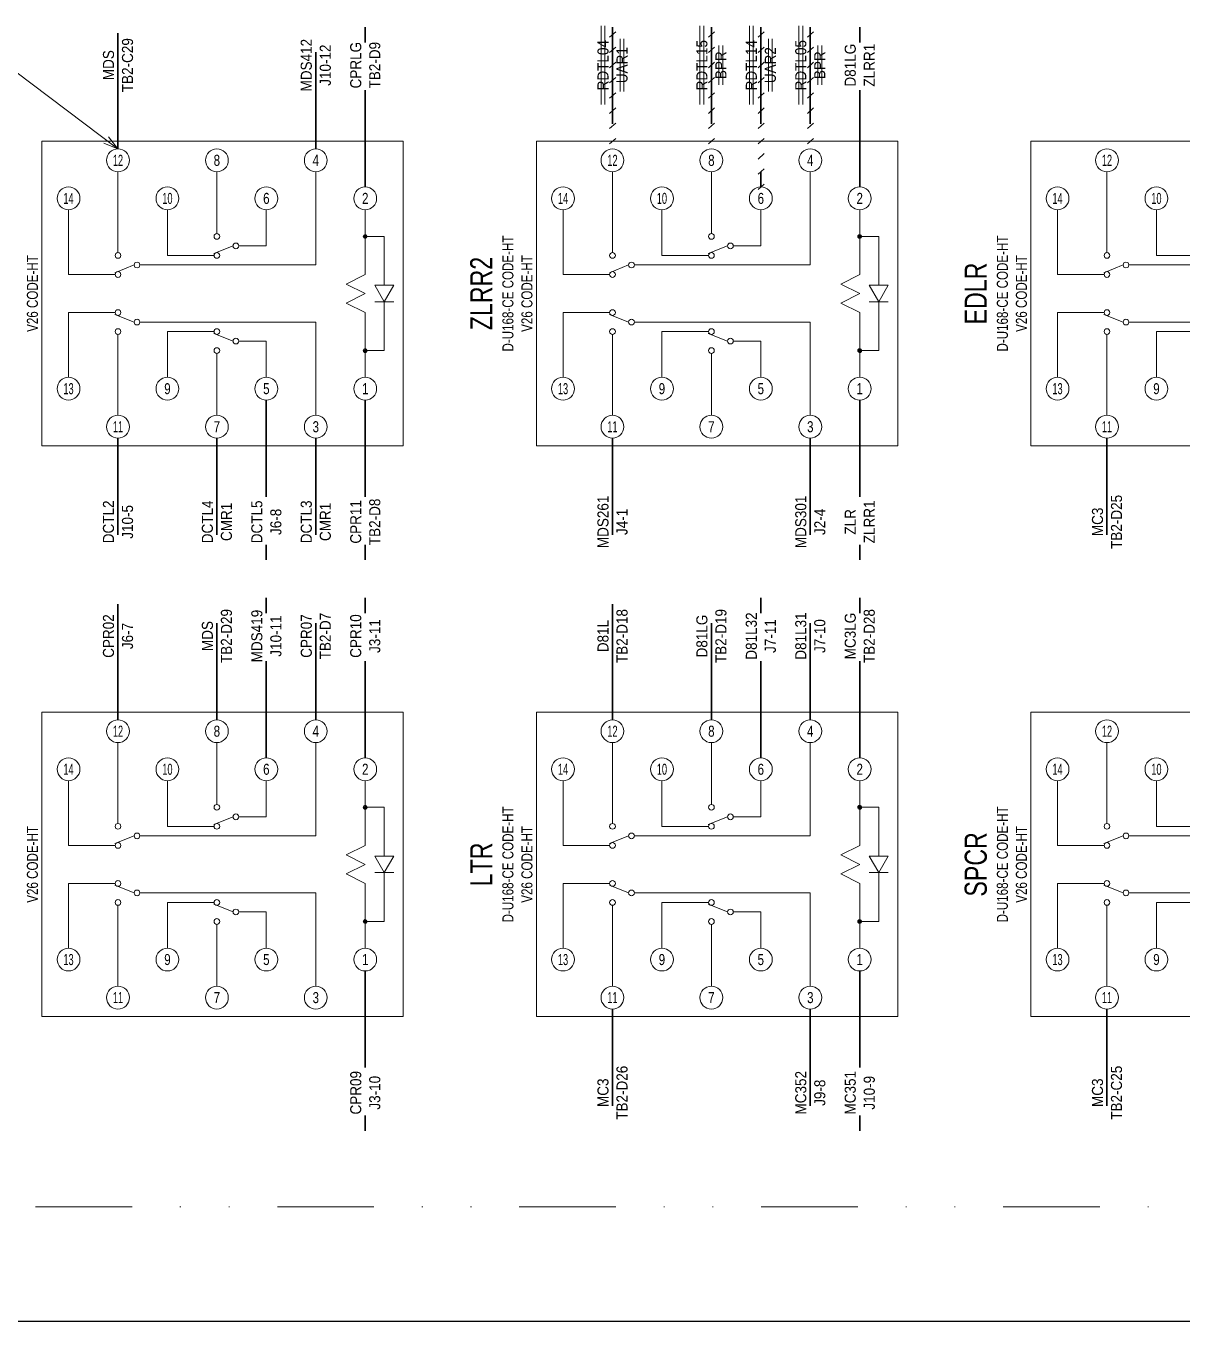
# Model space of a CAD drawing. Header units: millimetres. Extents: x 10 to 821, y 12 to 580.
# Drawn here: x 174.1 to 326.1, y 20 to 190.2 of the extents above; entities that cross this region are included whole.
import ezdxf
from ezdxf.enums import TextEntityAlignment as Align

# ---------------------------------------------------------------- set-up
doc = ezdxf.new("R2010")
doc.units = ezdxf.units.MM
doc.linetypes.add('DASHED', pattern=[19, 12.7, -6.3])
doc.linetypes.add('DIVIDE', pattern=[31.6, 12.7, -6.3, 0, -6.3, 0, -6.3])
for name, color, linetype in [('GR1_02', 7, 'Continuous'), ('GR1_03', 7, 'Continuous'), ('GR1_04', 7, 'Continuous'), ('GR1_05', 7, 'Continuous'), ('GR1_14', 7, 'Continuous'), ('GR1_15', 7, 'Continuous'), ('図面枠B6M', 7, 'Continuous')]:
    doc.layers.add(name, color=color, linetype=linetype)
doc.styles.add('HG丸ｺﾞｼｯｸM-PRO', font='')
doc.styles.get('HG丸ｺﾞｼｯｸM-PRO').set_extended_font_data('HG丸ｺﾞｼｯｸM-PRO')
pattern_1 = [(45, (0, 0), (-0.10606602, 0.10606602), [])]

# ---------------------------------------------------------------- blocks, each defined once
blk = doc.blocks.new('BLKF023')
at = {"layer": '図面枠B6M', "color": 2, "linetype": 'Continuous', "lineweight": 25}
blk.add_line((9.5, 20), (821, 20), dxfattribs=at)
blk = doc.blocks.new('BLKF113')
at = {"layer": 'GR1_02', "linetype": 'Continuous', "lineweight": 13}
h = blk.add_hatch(dxfattribs=at)
h.set_pattern_fill('_USER', color=4, scale=0.15, angle=45, style=0, pattern_type=0)
h.set_pattern_definition(pattern_1)
edge = h.paths.add_edge_path(flags=0)
edge.add_arc((348.75, 162.5), 0.25, 0, 360, ccw=False)
h = blk.add_hatch(dxfattribs=at)
h.set_pattern_fill('_USER', color=4, scale=0.15, angle=45, style=0, pattern_type=0)
h.set_pattern_definition(pattern_1)
edge = h.paths.add_edge_path(flags=0)
edge.add_arc((348.75, 147.5), 0.25, 0, 360, ccw=False)
at = {"layer": 'GR1_02', "color": 4, "linetype": 'Continuous', "lineweight": 13}
for p, q in [((306.25, 175), (353.75, 175)), ((306.25, 135), (306.25, 175)), ((353.75, 175), (353.75, 135)), ((316.25, 171), (316.25, 160.38)), ((329.25, 171), (329.25, 162.88)), ((342.25, 171), (342.25, 158.75)), ((309.75, 166), (309.75, 157.5)), ((322.75, 166), (322.75, 160)), ((335.75, 166), (335.75, 161.25)), ((348.75, 166), (348.75, 157.5)), ((351.25, 162.5), (348.75, 162.5)), ((351.25, 162.5), (351.25, 156.08)), ((328.87, 160), (322.75, 160)), ((331.37, 161.25), (328.84, 160.24)), ((335.75, 161.25), (332.12, 161.25)), ((318.37, 158.75), (315.84, 157.74)), ((342.25, 158.75), (319.12, 158.75)), ((315.87, 157.5), (309.75, 157.5)), ((348.75, 157.5), (346.25, 156.25)), ((346.25, 156.25), (348.75, 155)), ((348.75, 155), (346.25, 153.75)), ((352.5, 156.08), (350, 156.08)), ((351.25, 153.92), (350, 156.08)), ((352.5, 156.08), (351.25, 153.92)), ((346.25, 153.75), (348.75, 152.5)), ((352.5, 153.92), (350, 153.92)), ((351.25, 153.92), (351.25, 147.5)), ((309.75, 152.5), (309.75, 144)), ((315.87, 152.5), (309.75, 152.5)), ((318.37, 151.25), (315.84, 152.26)), ((348.75, 152.5), (348.75, 144)), ((342.25, 151.25), (319.12, 151.25)), ((328.87, 150), (322.75, 150)), ((322.75, 150), (322.75, 144)), ((331.37, 148.75), (328.84, 149.76)), ((342.25, 139), (342.25, 151.25)), ((316.25, 149.62), (316.25, 139)), ((335.75, 148.75), (332.12, 148.75)), ((335.75, 144), (335.75, 148.75)), ((329.25, 139), (329.25, 147.12)), ((351.25, 147.5), (348.75, 147.5)), ((353.75, 135), (306.25, 135))]:
    blk.add_line(p, q, dxfattribs=at)
for centre, radius in [((316.25, 172.5), 1.5), ((329.25, 172.5), 1.5), ((342.25, 172.5), 1.5), ((309.75, 167.5), 1.5), ((322.75, 167.5), 1.5), ((335.75, 167.5), 1.5), ((348.75, 167.5), 1.5), ((329.25, 162.5), 0.375), ((348.75, 162.5), 0.25), ((316.25, 160), 0.375), ((329.25, 160), 0.375), ((331.75, 161.25), 0.375), ((318.75, 158.75), 0.375), ((316.25, 157.5), 0.375), ((316.25, 152.5), 0.375), ((318.75, 151.25), 0.375), ((316.25, 150), 0.375), ((329.25, 150), 0.375), ((331.75, 148.75), 0.375), ((329.25, 147.5), 0.375), ((348.75, 147.5), 0.25), ((309.75, 142.5), 1.5), ((322.75, 142.5), 1.5), ((335.75, 142.5), 1.5), ((348.75, 142.5), 1.5), ((316.25, 137.5), 1.5), ((329.25, 137.5), 1.5), ((342.25, 137.5), 1.5)]:
    blk.add_circle(centre, radius, dxfattribs=at)
at = {"layer": 'GR1_02', "color": 4, "linetype": 'Continuous', "lineweight": 13, "style": 'HG丸ｺﾞｼｯｸM-PRO'}
for s, height, width, p in [('12', 1.455, 0.619953, (316.25, 172.5)), ('8', 1.45, 0.784542, (329.25, 172.5)), ('4', 1.45, 0.784542, (342.25, 172.5)), ('14', 1.455, 0.619953, (309.75, 167.5)), ('10', 1.455, 0.619953, (322.75, 167.5)), ('6', 1.45, 0.784542, (335.75, 167.5)), ('2', 1.45, 0.784542, (348.75, 167.5)), ('13', 1.455, 0.619953, (309.75, 142.5)), ('9', 1.45, 0.784542, (322.75, 142.5)), ('5', 1.45, 0.784542, (335.75, 142.5)), ('1', 1.45, 0.784542, (348.75, 142.5)), ('11', 1.455, 0.619953, (316.25, 137.5)), ('7', 1.45, 0.784542, (329.25, 137.5)), ('3', 1.45, 0.784542, (342.25, 137.5))]:
    blk.add_text(s, height=height, rotation=360, dxfattribs=dict(at, width=width)).set_placement(p, align=Align.MIDDLE_CENTER)
blk = doc.blocks.new('BLKF115')
at = {"layer": 'GR1_02', "linetype": 'Continuous', "lineweight": 13}
h = blk.add_hatch(dxfattribs=at)
h.set_pattern_fill('_USER', color=4, scale=0.15, angle=45, style=0, pattern_type=0)
h.set_pattern_definition(pattern_1)
edge = h.paths.add_edge_path(flags=0)
edge.add_arc((218.75, 162.5), 0.25, 0, 360, ccw=False)
h = blk.add_hatch(dxfattribs=at)
h.set_pattern_fill('_USER', color=4, scale=0.15, angle=45, style=0, pattern_type=0)
h.set_pattern_definition(pattern_1)
edge = h.paths.add_edge_path(flags=0)
edge.add_arc((218.75, 147.5), 0.25, 0, 360, ccw=False)
at = {"layer": 'GR1_02', "color": 4, "linetype": 'Continuous', "lineweight": 13}
for p, q in [((176.25, 175), (223.75, 175)), ((176.25, 135), (176.25, 175)), ((223.75, 175), (223.75, 135)), ((186.25, 171), (186.25, 160.38)), ((199.25, 171), (199.25, 162.88)), ((212.25, 171), (212.25, 158.75)), ((179.75, 166), (179.75, 157.5)), ((192.75, 166), (192.75, 160)), ((205.75, 166), (205.75, 161.25)), ((218.75, 166), (218.75, 157.5)), ((221.25, 162.5), (218.75, 162.5)), ((221.25, 162.5), (221.25, 156.08)), ((198.87, 160), (192.75, 160)), ((201.37, 161.25), (198.84, 160.24)), ((205.75, 161.25), (202.12, 161.25)), ((188.37, 158.75), (185.84, 157.74)), ((212.25, 158.75), (189.12, 158.75)), ((185.87, 157.5), (179.75, 157.5)), ((218.75, 157.5), (216.25, 156.25)), ((216.25, 156.25), (218.75, 155)), ((218.75, 155), (216.25, 153.75)), ((222.5, 156.08), (220, 156.08)), ((221.25, 153.92), (220, 156.08)), ((222.5, 156.08), (221.25, 153.92)), ((216.25, 153.75), (218.75, 152.5)), ((222.5, 153.92), (220, 153.92)), ((221.25, 153.92), (221.25, 147.5)), ((179.75, 152.5), (179.75, 144)), ((185.87, 152.5), (179.75, 152.5)), ((188.37, 151.25), (185.84, 152.26)), ((218.75, 152.5), (218.75, 144)), ((212.25, 151.25), (189.12, 151.25)), ((198.87, 150), (192.75, 150)), ((192.75, 150), (192.75, 144)), ((201.37, 148.75), (198.84, 149.76)), ((212.25, 139), (212.25, 151.25)), ((186.25, 149.62), (186.25, 139)), ((205.75, 148.75), (202.12, 148.75)), ((205.75, 144), (205.75, 148.75)), ((199.25, 139), (199.25, 147.12)), ((221.25, 147.5), (218.75, 147.5)), ((223.75, 135), (176.25, 135))]:
    blk.add_line(p, q, dxfattribs=at)
for centre, radius in [((186.25, 172.5), 1.5), ((199.25, 172.5), 1.5), ((212.25, 172.5), 1.5), ((179.75, 167.5), 1.5), ((192.75, 167.5), 1.5), ((205.75, 167.5), 1.5), ((218.75, 167.5), 1.5), ((199.25, 162.5), 0.375), ((218.75, 162.5), 0.25), ((186.25, 160), 0.375), ((199.25, 160), 0.375), ((201.75, 161.25), 0.375), ((188.75, 158.75), 0.375), ((186.25, 157.5), 0.375), ((186.25, 152.5), 0.375), ((188.75, 151.25), 0.375), ((186.25, 150), 0.375), ((199.25, 150), 0.375), ((201.75, 148.75), 0.375), ((199.25, 147.5), 0.375), ((218.75, 147.5), 0.25), ((179.75, 142.5), 1.5), ((192.75, 142.5), 1.5), ((205.75, 142.5), 1.5), ((218.75, 142.5), 1.5), ((186.25, 137.5), 1.5), ((199.25, 137.5), 1.5), ((212.25, 137.5), 1.5)]:
    blk.add_circle(centre, radius, dxfattribs=at)
at = {"layer": 'GR1_02', "color": 4, "linetype": 'Continuous', "lineweight": 13, "style": 'HG丸ｺﾞｼｯｸM-PRO'}
for s, height, width, p in [('12', 1.455, 0.619953, (186.25, 172.5)), ('8', 1.45, 0.784542, (199.25, 172.5)), ('4', 1.45, 0.784542, (212.25, 172.5)), ('14', 1.455, 0.619953, (179.75, 167.5)), ('10', 1.455, 0.619953, (192.75, 167.5)), ('6', 1.45, 0.784542, (205.75, 167.5)), ('2', 1.45, 0.784542, (218.75, 167.5)), ('13', 1.455, 0.619953, (179.75, 142.5)), ('9', 1.45, 0.784542, (192.75, 142.5)), ('5', 1.45, 0.784542, (205.75, 142.5)), ('1', 1.45, 0.784542, (218.75, 142.5)), ('11', 1.455, 0.619953, (186.25, 137.5)), ('7', 1.45, 0.784542, (199.25, 137.5)), ('3', 1.45, 0.784542, (212.25, 137.5))]:
    blk.add_text(s, height=height, rotation=360, dxfattribs=dict(at, width=width)).set_placement(p, align=Align.MIDDLE_CENTER)
blk = doc.blocks.new('BLKF116')
at = {"layer": 'GR1_02', "linetype": 'Continuous', "lineweight": 13}
h = blk.add_hatch(dxfattribs=at)
h.set_pattern_fill('_USER', color=4, scale=0.15, angle=45, style=0, pattern_type=0)
h.set_pattern_definition(pattern_1)
edge = h.paths.add_edge_path(flags=0)
edge.add_arc((283.75, 162.5), 0.25, 0, 360, ccw=False)
h = blk.add_hatch(dxfattribs=at)
h.set_pattern_fill('_USER', color=4, scale=0.15, angle=45, style=0, pattern_type=0)
h.set_pattern_definition(pattern_1)
edge = h.paths.add_edge_path(flags=0)
edge.add_arc((283.75, 147.5), 0.25, 0, 360, ccw=False)
at = {"layer": 'GR1_02', "color": 4, "linetype": 'Continuous', "lineweight": 13}
for p, q in [((241.25, 175), (288.75, 175)), ((241.25, 135), (241.25, 175)), ((288.75, 175), (288.75, 135)), ((251.25, 171), (251.25, 160.38)), ((264.25, 171), (264.25, 162.88)), ((277.25, 171), (277.25, 158.75)), ((244.75, 166), (244.75, 157.5)), ((257.75, 166), (257.75, 160)), ((270.75, 166), (270.75, 161.25)), ((283.75, 166), (283.75, 157.5)), ((286.25, 162.5), (283.75, 162.5)), ((286.25, 162.5), (286.25, 156.08)), ((263.87, 160), (257.75, 160)), ((266.37, 161.25), (263.84, 160.24)), ((270.75, 161.25), (267.12, 161.25)), ((253.37, 158.75), (250.84, 157.74)), ((277.25, 158.75), (254.12, 158.75)), ((250.87, 157.5), (244.75, 157.5)), ((283.75, 157.5), (281.25, 156.25)), ((281.25, 156.25), (283.75, 155)), ((283.75, 155), (281.25, 153.75)), ((287.5, 156.08), (285, 156.08)), ((286.25, 153.92), (285, 156.08)), ((287.5, 156.08), (286.25, 153.92)), ((281.25, 153.75), (283.75, 152.5)), ((287.5, 153.92), (285, 153.92)), ((286.25, 153.92), (286.25, 147.5)), ((244.75, 152.5), (244.75, 144)), ((250.87, 152.5), (244.75, 152.5)), ((253.37, 151.25), (250.84, 152.26)), ((283.75, 152.5), (283.75, 144)), ((277.25, 151.25), (254.12, 151.25)), ((263.87, 150), (257.75, 150)), ((257.75, 150), (257.75, 144)), ((266.37, 148.75), (263.84, 149.76)), ((277.25, 139), (277.25, 151.25)), ((251.25, 149.62), (251.25, 139)), ((270.75, 148.75), (267.12, 148.75)), ((270.75, 144), (270.75, 148.75)), ((264.25, 139), (264.25, 147.12)), ((286.25, 147.5), (283.75, 147.5)), ((288.75, 135), (241.25, 135))]:
    blk.add_line(p, q, dxfattribs=at)
for centre, radius in [((251.25, 172.5), 1.5), ((264.25, 172.5), 1.5), ((277.25, 172.5), 1.5), ((244.75, 167.5), 1.5), ((257.75, 167.5), 1.5), ((270.75, 167.5), 1.5), ((283.75, 167.5), 1.5), ((264.25, 162.5), 0.375), ((283.75, 162.5), 0.25), ((251.25, 160), 0.375), ((264.25, 160), 0.375), ((266.75, 161.25), 0.375), ((253.75, 158.75), 0.375), ((251.25, 157.5), 0.375), ((251.25, 152.5), 0.375), ((253.75, 151.25), 0.375), ((251.25, 150), 0.375), ((264.25, 150), 0.375), ((266.75, 148.75), 0.375), ((264.25, 147.5), 0.375), ((283.75, 147.5), 0.25), ((244.75, 142.5), 1.5), ((257.75, 142.5), 1.5), ((270.75, 142.5), 1.5), ((283.75, 142.5), 1.5), ((251.25, 137.5), 1.5), ((264.25, 137.5), 1.5), ((277.25, 137.5), 1.5)]:
    blk.add_circle(centre, radius, dxfattribs=at)
at = {"layer": 'GR1_02', "color": 4, "linetype": 'Continuous', "lineweight": 13, "style": 'HG丸ｺﾞｼｯｸM-PRO'}
for s, height, width, p in [('12', 1.455, 0.619953, (251.25, 172.5)), ('8', 1.45, 0.784542, (264.25, 172.5)), ('4', 1.45, 0.784542, (277.25, 172.5)), ('14', 1.455, 0.619953, (244.75, 167.5)), ('10', 1.455, 0.619953, (257.75, 167.5)), ('6', 1.45, 0.784542, (270.75, 167.5)), ('2', 1.45, 0.784542, (283.75, 167.5)), ('13', 1.455, 0.619953, (244.75, 142.5)), ('9', 1.45, 0.784542, (257.75, 142.5)), ('5', 1.45, 0.784542, (270.75, 142.5)), ('1', 1.45, 0.784542, (283.75, 142.5)), ('11', 1.455, 0.619953, (251.25, 137.5)), ('7', 1.45, 0.784542, (264.25, 137.5)), ('3', 1.45, 0.784542, (277.25, 137.5))]:
    blk.add_text(s, height=height, rotation=360, dxfattribs=dict(at, width=width)).set_placement(p, align=Align.MIDDLE_CENTER)
blk = doc.blocks.new('BLKF118')
at = {"layer": 'GR1_02', "linetype": 'Continuous', "lineweight": 13}
h = blk.add_hatch(dxfattribs=at)
h.set_pattern_fill('_USER', color=4, scale=0.15, angle=45, style=0, pattern_type=0)
h.set_pattern_definition(pattern_1)
edge = h.paths.add_edge_path(flags=0)
edge.add_arc((218.75, 87.5), 0.25, 0, 360, ccw=False)
h = blk.add_hatch(dxfattribs=at)
h.set_pattern_fill('_USER', color=4, scale=0.15, angle=45, style=0, pattern_type=0)
h.set_pattern_definition(pattern_1)
edge = h.paths.add_edge_path(flags=0)
edge.add_arc((218.75, 72.5), 0.25, 0, 360, ccw=False)
at = {"layer": 'GR1_02', "color": 4, "linetype": 'Continuous', "lineweight": 13}
for p, q in [((176.25, 100), (223.75, 100)), ((176.25, 60), (176.25, 100)), ((223.75, 100), (223.75, 60)), ((186.25, 96), (186.25, 85.38)), ((199.25, 96), (199.25, 87.88)), ((212.25, 96), (212.25, 83.75)), ((179.75, 91), (179.75, 82.5)), ((192.75, 91), (192.75, 85)), ((205.75, 91), (205.75, 86.25)), ((218.75, 91), (218.75, 82.5)), ((221.25, 87.5), (218.75, 87.5)), ((221.25, 87.5), (221.25, 81.08)), ((201.37, 86.25), (198.84, 85.24)), ((205.75, 86.25), (202.12, 86.25)), ((188.37, 83.75), (185.84, 82.74)), ((212.25, 83.75), (189.12, 83.75)), ((198.87, 85), (192.75, 85)), ((185.87, 82.5), (179.75, 82.5)), ((218.75, 82.5), (216.25, 81.25)), ((216.25, 81.25), (218.75, 80)), ((218.75, 80), (216.25, 78.75)), ((222.5, 81.08), (220, 81.08)), ((221.25, 78.92), (220, 81.08)), ((222.5, 81.08), (221.25, 78.92)), ((216.25, 78.75), (218.75, 77.5)), ((222.5, 78.92), (220, 78.92)), ((221.25, 78.92), (221.25, 72.5)), ((179.75, 77.5), (179.75, 69)), ((185.87, 77.5), (179.75, 77.5)), ((188.37, 76.25), (185.84, 77.26)), ((218.75, 77.5), (218.75, 69)), ((212.25, 76.25), (189.12, 76.25)), ((198.87, 75), (192.75, 75)), ((192.75, 75), (192.75, 69)), ((212.25, 64), (212.25, 76.25)), ((186.25, 74.62), (186.25, 64)), ((201.37, 73.75), (198.84, 74.76)), ((205.75, 73.75), (202.12, 73.75)), ((205.75, 69), (205.75, 73.75)), ((199.25, 64), (199.25, 72.12)), ((221.25, 72.5), (218.75, 72.5)), ((223.75, 60), (176.25, 60))]:
    blk.add_line(p, q, dxfattribs=at)
for centre, radius in [((186.25, 97.5), 1.5), ((199.25, 97.5), 1.5), ((212.25, 97.5), 1.5), ((179.75, 92.5), 1.5), ((192.75, 92.5), 1.5), ((205.75, 92.5), 1.5), ((218.75, 92.5), 1.5), ((199.25, 87.5), 0.375), ((218.75, 87.5), 0.25), ((186.25, 85), 0.375), ((199.25, 85), 0.375), ((201.75, 86.25), 0.375), ((188.75, 83.75), 0.375), ((186.25, 82.5), 0.375), ((186.25, 77.5), 0.375), ((188.75, 76.25), 0.375), ((186.25, 75), 0.375), ((199.25, 75), 0.375), ((201.75, 73.75), 0.375), ((199.25, 72.5), 0.375), ((218.75, 72.5), 0.25), ((179.75, 67.5), 1.5), ((192.75, 67.5), 1.5), ((205.75, 67.5), 1.5), ((218.75, 67.5), 1.5), ((186.25, 62.5), 1.5), ((199.25, 62.5), 1.5), ((212.25, 62.5), 1.5)]:
    blk.add_circle(centre, radius, dxfattribs=at)
at = {"layer": 'GR1_02', "color": 4, "linetype": 'Continuous', "lineweight": 13, "style": 'HG丸ｺﾞｼｯｸM-PRO'}
for s, height, width, p in [('12', 1.455, 0.619953, (186.25, 97.5)), ('8', 1.45, 0.784542, (199.25, 97.5)), ('4', 1.45, 0.784542, (212.25, 97.5)), ('14', 1.455, 0.619953, (179.75, 92.5)), ('10', 1.455, 0.619953, (192.75, 92.5)), ('6', 1.45, 0.784542, (205.75, 92.5)), ('2', 1.45, 0.784542, (218.75, 92.5)), ('13', 1.455, 0.619953, (179.75, 67.5)), ('9', 1.45, 0.784542, (192.75, 67.5)), ('5', 1.45, 0.784542, (205.75, 67.5)), ('1', 1.45, 0.784542, (218.75, 67.5)), ('11', 1.455, 0.619953, (186.25, 62.5)), ('7', 1.45, 0.784542, (199.25, 62.5)), ('3', 1.45, 0.784542, (212.25, 62.5))]:
    blk.add_text(s, height=height, rotation=360, dxfattribs=dict(at, width=width)).set_placement(p, align=Align.MIDDLE_CENTER)
blk = doc.blocks.new('BLKF119')
at = {"layer": 'GR1_02', "linetype": 'Continuous', "lineweight": 13}
h = blk.add_hatch(dxfattribs=at)
h.set_pattern_fill('_USER', color=4, scale=0.15, angle=45, style=0, pattern_type=0)
h.set_pattern_definition(pattern_1)
edge = h.paths.add_edge_path(flags=0)
edge.add_arc((283.75, 87.5), 0.25, 0, 360, ccw=False)
h = blk.add_hatch(dxfattribs=at)
h.set_pattern_fill('_USER', color=4, scale=0.15, angle=45, style=0, pattern_type=0)
h.set_pattern_definition(pattern_1)
edge = h.paths.add_edge_path(flags=0)
edge.add_arc((283.75, 72.5), 0.25, 0, 360, ccw=False)
at = {"layer": 'GR1_02', "color": 4, "linetype": 'Continuous', "lineweight": 13}
for p, q in [((241.25, 100), (288.75, 100)), ((241.25, 60), (241.25, 100)), ((288.75, 100), (288.75, 60)), ((251.25, 96), (251.25, 85.38)), ((264.25, 96), (264.25, 87.88)), ((277.25, 96), (277.25, 83.75)), ((244.75, 91), (244.75, 82.5)), ((257.75, 91), (257.75, 85)), ((270.75, 91), (270.75, 86.25)), ((283.75, 91), (283.75, 82.5)), ((286.25, 87.5), (283.75, 87.5)), ((286.25, 87.5), (286.25, 81.08)), ((266.37, 86.25), (263.84, 85.24)), ((270.75, 86.25), (267.12, 86.25)), ((253.37, 83.75), (250.84, 82.74)), ((277.25, 83.75), (254.12, 83.75)), ((263.87, 85), (257.75, 85)), ((250.87, 82.5), (244.75, 82.5)), ((283.75, 82.5), (281.25, 81.25)), ((281.25, 81.25), (283.75, 80)), ((283.75, 80), (281.25, 78.75)), ((287.5, 81.08), (285, 81.08)), ((286.25, 78.92), (285, 81.08)), ((287.5, 81.08), (286.25, 78.92)), ((281.25, 78.75), (283.75, 77.5)), ((287.5, 78.92), (285, 78.92)), ((286.25, 78.92), (286.25, 72.5)), ((244.75, 77.5), (244.75, 69)), ((250.87, 77.5), (244.75, 77.5)), ((253.37, 76.25), (250.84, 77.26)), ((283.75, 77.5), (283.75, 69)), ((277.25, 76.25), (254.12, 76.25)), ((263.87, 75), (257.75, 75)), ((257.75, 75), (257.75, 69)), ((277.25, 64), (277.25, 76.25)), ((251.25, 74.62), (251.25, 64)), ((266.37, 73.75), (263.84, 74.76)), ((270.75, 73.75), (267.12, 73.75)), ((270.75, 69), (270.75, 73.75)), ((264.25, 64), (264.25, 72.12)), ((286.25, 72.5), (283.75, 72.5)), ((288.75, 60), (241.25, 60))]:
    blk.add_line(p, q, dxfattribs=at)
for centre, radius in [((251.25, 97.5), 1.5), ((264.25, 97.5), 1.5), ((277.25, 97.5), 1.5), ((244.75, 92.5), 1.5), ((257.75, 92.5), 1.5), ((270.75, 92.5), 1.5), ((283.75, 92.5), 1.5), ((264.25, 87.5), 0.375), ((283.75, 87.5), 0.25), ((251.25, 85), 0.375), ((264.25, 85), 0.375), ((266.75, 86.25), 0.375), ((253.75, 83.75), 0.375), ((251.25, 82.5), 0.375), ((251.25, 77.5), 0.375), ((253.75, 76.25), 0.375), ((251.25, 75), 0.375), ((264.25, 75), 0.375), ((266.75, 73.75), 0.375), ((264.25, 72.5), 0.375), ((283.75, 72.5), 0.25), ((244.75, 67.5), 1.5), ((257.75, 67.5), 1.5), ((270.75, 67.5), 1.5), ((283.75, 67.5), 1.5), ((251.25, 62.5), 1.5), ((264.25, 62.5), 1.5), ((277.25, 62.5), 1.5)]:
    blk.add_circle(centre, radius, dxfattribs=at)
at = {"layer": 'GR1_02', "color": 4, "linetype": 'Continuous', "lineweight": 13, "style": 'HG丸ｺﾞｼｯｸM-PRO'}
for s, height, width, p in [('12', 1.455, 0.619953, (251.25, 97.5)), ('8', 1.45, 0.784542, (264.25, 97.5)), ('4', 1.45, 0.784542, (277.25, 97.5)), ('14', 1.455, 0.619953, (244.75, 92.5)), ('10', 1.455, 0.619953, (257.75, 92.5)), ('6', 1.45, 0.784542, (270.75, 92.5)), ('2', 1.45, 0.784542, (283.75, 92.5)), ('13', 1.455, 0.619953, (244.75, 67.5)), ('9', 1.45, 0.784542, (257.75, 67.5)), ('5', 1.45, 0.784542, (270.75, 67.5)), ('1', 1.45, 0.784542, (283.75, 67.5)), ('11', 1.455, 0.619953, (251.25, 62.5)), ('7', 1.45, 0.784542, (264.25, 62.5)), ('3', 1.45, 0.784542, (277.25, 62.5))]:
    blk.add_text(s, height=height, rotation=360, dxfattribs=dict(at, width=width)).set_placement(p, align=Align.MIDDLE_CENTER)
blk = doc.blocks.new('BLKF120')
at = {"layer": 'GR1_02', "linetype": 'Continuous', "lineweight": 13}
h = blk.add_hatch(dxfattribs=at)
h.set_pattern_fill('_USER', color=4, scale=0.15, angle=45, style=0, pattern_type=0)
h.set_pattern_definition(pattern_1)
edge = h.paths.add_edge_path(flags=0)
edge.add_arc((348.75, 87.5), 0.25, 0, 360, ccw=False)
h = blk.add_hatch(dxfattribs=at)
h.set_pattern_fill('_USER', color=4, scale=0.15, angle=45, style=0, pattern_type=0)
h.set_pattern_definition(pattern_1)
edge = h.paths.add_edge_path(flags=0)
edge.add_arc((348.75, 72.5), 0.25, 0, 360, ccw=False)
at = {"layer": 'GR1_02', "color": 4, "linetype": 'Continuous', "lineweight": 13}
for p, q in [((306.25, 100), (353.75, 100)), ((306.25, 60), (306.25, 100)), ((353.75, 100), (353.75, 60)), ((316.25, 96), (316.25, 85.38)), ((329.25, 96), (329.25, 87.88)), ((342.25, 96), (342.25, 83.75)), ((309.75, 91), (309.75, 82.5)), ((322.75, 91), (322.75, 85)), ((335.75, 91), (335.75, 86.25)), ((348.75, 91), (348.75, 82.5)), ((351.25, 87.5), (348.75, 87.5)), ((351.25, 87.5), (351.25, 81.08)), ((331.37, 86.25), (328.84, 85.24)), ((335.75, 86.25), (332.12, 86.25)), ((318.37, 83.75), (315.84, 82.74)), ((342.25, 83.75), (319.12, 83.75)), ((328.87, 85), (322.75, 85)), ((315.87, 82.5), (309.75, 82.5)), ((348.75, 82.5), (346.25, 81.25)), ((346.25, 81.25), (348.75, 80)), ((348.75, 80), (346.25, 78.75)), ((352.5, 81.08), (350, 81.08)), ((351.25, 78.92), (350, 81.08)), ((352.5, 81.08), (351.25, 78.92)), ((346.25, 78.75), (348.75, 77.5)), ((352.5, 78.92), (350, 78.92)), ((351.25, 78.92), (351.25, 72.5)), ((309.75, 77.5), (309.75, 69)), ((315.87, 77.5), (309.75, 77.5)), ((318.37, 76.25), (315.84, 77.26)), ((348.75, 77.5), (348.75, 69)), ((342.25, 76.25), (319.12, 76.25)), ((328.87, 75), (322.75, 75)), ((322.75, 75), (322.75, 69)), ((342.25, 64), (342.25, 76.25)), ((316.25, 74.62), (316.25, 64)), ((331.37, 73.75), (328.84, 74.76)), ((335.75, 73.75), (332.12, 73.75)), ((335.75, 69), (335.75, 73.75)), ((329.25, 64), (329.25, 72.12)), ((351.25, 72.5), (348.75, 72.5)), ((353.75, 60), (306.25, 60))]:
    blk.add_line(p, q, dxfattribs=at)
for centre, radius in [((316.25, 97.5), 1.5), ((329.25, 97.5), 1.5), ((342.25, 97.5), 1.5), ((309.75, 92.5), 1.5), ((322.75, 92.5), 1.5), ((335.75, 92.5), 1.5), ((348.75, 92.5), 1.5), ((329.25, 87.5), 0.375), ((348.75, 87.5), 0.25), ((316.25, 85), 0.375), ((329.25, 85), 0.375), ((331.75, 86.25), 0.375), ((318.75, 83.75), 0.375), ((316.25, 82.5), 0.375), ((316.25, 77.5), 0.375), ((318.75, 76.25), 0.375), ((316.25, 75), 0.375), ((329.25, 75), 0.375), ((331.75, 73.75), 0.375), ((329.25, 72.5), 0.375), ((348.75, 72.5), 0.25), ((309.75, 67.5), 1.5), ((322.75, 67.5), 1.5), ((335.75, 67.5), 1.5), ((348.75, 67.5), 1.5), ((316.25, 62.5), 1.5), ((329.25, 62.5), 1.5), ((342.25, 62.5), 1.5)]:
    blk.add_circle(centre, radius, dxfattribs=at)
at = {"layer": 'GR1_02', "color": 4, "linetype": 'Continuous', "lineweight": 13, "style": 'HG丸ｺﾞｼｯｸM-PRO'}
for s, height, width, p in [('12', 1.455, 0.619953, (316.25, 97.5)), ('8', 1.45, 0.784542, (329.25, 97.5)), ('4', 1.45, 0.784542, (342.25, 97.5)), ('14', 1.455, 0.619953, (309.75, 92.5)), ('10', 1.455, 0.619953, (322.75, 92.5)), ('6', 1.45, 0.784542, (335.75, 92.5)), ('2', 1.45, 0.784542, (348.75, 92.5)), ('13', 1.455, 0.619953, (309.75, 67.5)), ('9', 1.45, 0.784542, (322.75, 67.5)), ('5', 1.45, 0.784542, (335.75, 67.5)), ('1', 1.45, 0.784542, (348.75, 67.5)), ('11', 1.455, 0.619953, (316.25, 62.5)), ('7', 1.45, 0.784542, (329.25, 62.5)), ('3', 1.45, 0.784542, (342.25, 62.5))]:
    blk.add_text(s, height=height, rotation=360, dxfattribs=dict(at, width=width)).set_placement(p, align=Align.MIDDLE_CENTER)
blk = doc.blocks.new('BLKF194')
at = {"layer": 'GR1_14', "color": 4, "linetype": 'DIVIDE', "lineweight": 13}
blk.add_line((80, 35), (495, 35), dxfattribs=at)
blk = doc.blocks.new('FXTIP_ARROW_S')
at = {"color": 0, "linetype": 'Continuous', "lineweight": -2}
for q in [(-1, 0), (-0.966, 0.259), (-0.966, -0.259)]:
    blk.add_line((0, 0), q, dxfattribs=at)
blk = doc.blocks.new('BLKF351')
at = {"layer": 'GR1_05', "color": 4, "linetype": 'Continuous', "lineweight": 13}
for p, q in [((271.17, 189.38), (270.38, 188.66)), ((271.17, 187.38), (270.38, 186.66)), ((271.17, 185.38), (270.38, 184.66)), ((271.17, 183.38), (270.38, 182.66)), ((271.17, 181.38), (270.38, 180.66)), ((271.17, 179.38), (270.38, 178.66)), ((271.17, 177.38), (270.38, 176.66)), ((271.17, 175.38), (270.38, 174.66)), ((271.17, 173.38), (270.38, 172.66)), ((271.17, 171.38), (270.38, 170.66)), ((271.17, 169.38), (270.38, 168.66))]:
    blk.add_line(p, q, dxfattribs=at)
at = {"layer": 'GR1_05', "color": 3, "linetype": 'DASHED', "lineweight": 35}
blk.add_line((270.75, 190), (270.75, 169), dxfattribs=at)
blk = doc.blocks.new('BLKF352')
at = {"layer": 'GR1_05', "color": 4, "linetype": 'Continuous', "lineweight": 13}
for p, q in [((264.67, 189.38), (263.88, 188.66)), ((264.67, 187.38), (263.88, 186.66)), ((264.67, 185.38), (263.88, 184.66)), ((264.67, 183.38), (263.88, 182.66)), ((264.67, 181.38), (263.88, 180.66)), ((264.67, 179.38), (263.88, 178.66)), ((264.67, 177.38), (263.88, 176.66)), ((264.67, 175.38), (263.88, 174.66))]:
    blk.add_line(p, q, dxfattribs=at)
at = {"layer": 'GR1_05', "color": 3, "linetype": 'DASHED', "lineweight": 35}
blk.add_line((264.25, 190), (264.25, 174), dxfattribs=at)
blk = doc.blocks.new('BLKF353')
at = {"layer": 'GR1_05', "color": 4, "linetype": 'Continuous', "lineweight": 13}
for p, q in [((251.67, 189.38), (250.88, 188.66)), ((251.67, 187.38), (250.88, 186.66)), ((251.67, 185.38), (250.88, 184.66)), ((251.67, 183.38), (250.88, 182.66)), ((251.67, 181.38), (250.88, 180.66)), ((251.67, 179.38), (250.88, 178.66)), ((251.67, 177.38), (250.88, 176.66)), ((251.67, 175.38), (250.88, 174.66))]:
    blk.add_line(p, q, dxfattribs=at)
at = {"layer": 'GR1_05', "color": 3, "linetype": 'DASHED', "lineweight": 35}
blk.add_line((251.25, 190), (251.25, 174), dxfattribs=at)
blk = doc.blocks.new('BLKF354')
at = {"layer": 'GR1_05', "color": 4, "linetype": 'Continuous', "lineweight": 13}
for p, q in [((277.67, 189.38), (276.88, 188.66)), ((277.67, 187.38), (276.88, 186.66)), ((277.67, 185.38), (276.88, 184.66)), ((277.67, 183.38), (276.88, 182.66)), ((277.67, 181.38), (276.88, 180.66)), ((277.67, 179.38), (276.88, 178.66)), ((277.67, 177.38), (276.88, 176.66)), ((277.67, 175.38), (276.88, 174.66))]:
    blk.add_line(p, q, dxfattribs=at)
at = {"layer": 'GR1_05', "color": 3, "linetype": 'DASHED', "lineweight": 35}
blk.add_line((277.25, 190), (277.25, 174), dxfattribs=at)

msp = doc.modelspace()

# ---------------------------------------------------------------- linework, layer by layer
at = {"layer": 'GR1_03', "color": 3, "linetype": 'DASHED', "lineweight": 35}
for p, q in [((186.25, 176.5), (186.25, 190)), ((212.25, 174), (212.25, 190)), ((218.75, 169), (218.75, 190)), ((283.75, 169), (283.75, 190)), ((186.25, 174), (186.25, 176.5)), ((205.75, 141), (205.75, 120)), ((218.75, 141), (218.75, 120)), ((283.75, 141), (283.75, 120)), ((186.25, 136), (186.25, 120)), ((199.25, 136), (199.25, 120)), ((212.25, 136), (212.25, 120)), ((251.25, 136), (251.25, 120)), ((277.25, 136), (277.25, 120)), ((316.25, 136), (316.25, 120)), ((186.25, 101.5), (186.25, 115)), ((199.25, 99), (199.25, 115)), ((205.75, 94), (205.75, 115)), ((212.25, 99), (212.25, 115)), ((218.75, 94), (218.75, 115)), ((251.25, 101.5), (251.25, 115)), ((264.25, 99), (264.25, 115)), ((270.75, 94), (270.75, 115)), ((277.25, 99), (277.25, 115)), ((283.75, 94), (283.75, 115)), ((186.25, 99), (186.25, 101.5)), ((251.25, 99), (251.25, 101.5)), ((218.75, 66), (218.75, 45)), ((283.75, 66), (283.75, 45)), ((251.25, 61), (251.25, 45)), ((277.25, 61), (277.25, 45)), ((316.25, 61), (316.25, 45))]:
    msp.add_line(p, q, dxfattribs=at)
at = {"layer": 'GR1_05', "color": 7, "linetype": 'Continuous', "lineweight": 13}
for p, q in [((249.75, 179.84), (249.75, 190.16)), ((250.25, 179.84), (250.25, 190.16)), ((262.75, 179.84), (262.75, 190.16)), ((263.25, 179.84), (263.25, 190.16)), ((269.25, 179.84), (269.25, 190.16)), ((269.75, 179.84), (269.75, 190.16)), ((275.75, 179.84), (275.75, 190.16)), ((276.25, 179.84), (276.25, 190.16)), ((252.25, 181.56), (252.25, 188.44)), ((252.75, 181.56), (252.75, 188.44)), ((265.25, 182.42), (265.25, 187.58)), ((265.75, 182.42), (265.75, 187.58)), ((271.75, 181.56), (271.75, 188.44)), ((272.25, 181.56), (272.25, 188.44)), ((278.25, 182.42), (278.25, 187.58)), ((278.75, 182.42), (278.75, 187.58))]:
    msp.add_line(p, q, dxfattribs=at)
at = {"layer": 'GR1_15', "color": 6, "linetype": 'Continuous', "lineweight": 13}
msp.add_line((186.25, 174), (168.99, 186.99), dxfattribs=at)

# ---------------------------------------------------------------- block references
at = {"layer": 'GR1_02', "color": 4, "linetype": 'Continuous', "lineweight": 13}
for name in ['BLKF115', 'BLKF116', 'BLKF113', 'BLKF118', 'BLKF119', 'BLKF120']:
    msp.add_blockref(name, (0, 0), dxfattribs=at)
at = {"layer": 'GR1_05', "color": 4, "linetype": 'Continuous', "lineweight": 13}
for name in ['BLKF353', 'BLKF352', 'BLKF351', 'BLKF354']:
    msp.add_blockref(name, (0, 0), dxfattribs=at)
at = {"layer": 'GR1_14', "color": 4, "linetype": 'DIVIDE', "lineweight": 13}
msp.add_blockref('BLKF194', (0, 0), dxfattribs=at)
at = {"layer": 'GR1_15', "color": 6, "linetype": 'Continuous', "lineweight": 13, "xscale": 2, "yscale": 2, "rotation": 323.0224036473275}
msp.add_blockref('FXTIP_ARROW_S', (186.25, 174), dxfattribs=at)
at = {"layer": '図面枠B6M', "color": 4, "linetype": 'Continuous', "lineweight": 13}
msp.add_blockref('BLKF023', (0, 0), dxfattribs=at)

# ---------------------------------------------------------------- texts
at = {"layer": 'GR1_02', "color": 3, "linetype": 'Continuous', "lineweight": 35, "style": 'HG丸ｺﾞｼｯｸM-PRO'}
for s, height, width, p in [('D-U168-CE CODE-HT', 1.4545, 0.783457, (237.5, 155)), ('D-U168-CE CODE-HT', 1.4545, 0.783457, (302.5, 155)), ('V26 CODE-HT', 1.4545, 0.783796, (175, 155)), ('V26 CODE-HT', 1.4545, 0.783796, (240, 155)), ('V26 CODE-HT', 1.4545, 0.783796, (305, 155)), ('ZLRR2', 2.909, 0.782143, (234, 155)), ('EDLR', 2.909, 0.78302, (299, 155)), ('D-U168-CE CODE-HT', 1.4545, 0.783457, (237.5, 80)), ('D-U168-CE CODE-HT', 1.4545, 0.783457, (302.5, 80)), ('V26 CODE-HT', 1.4545, 0.783796, (175, 80)), ('V26 CODE-HT', 1.4545, 0.783796, (240, 80)), ('SPCR', 2.909, 0.782131, (299, 80)), ('V26 CODE-HT', 1.4545, 0.783796, (305, 80)), ('LTR', 2.909, 0.782441, (234, 80))]:
    msp.add_text(s, height=height, rotation=90, dxfattribs=dict(at, width=width)).set_placement(p, align=Align.MIDDLE_CENTER)
at = {"layer": 'GR1_04', "color": 3, "linetype": 'Continuous', "lineweight": 35, "style": 'HG丸ｺﾞｼｯｸM-PRO'}
for s, width, p in [('TB2-C29', 0.911795, (187.5, 185)), ('MDS412', 0.911744, (211, 185)), ('J10-12', 0.910841, (213.5, 185)), ('CPRLG', 0.911845, (217.5, 185)), ('TB2-D9', 0.91173, (220, 185)), ('D81LG', 0.911013, (282.5, 185)), ('ZLRR1', 0.913451, (285, 185)), ('MDS', 0.91267, (185, 185)), ('DCTL2', 0.912031, (185, 125)), ('DCTL4', 0.912031, (198, 125)), ('DCTL5', 0.912031, (204.5, 125)), ('DCTL3', 0.912031, (211, 125)), ('CPR11', 0.911658, (217.5, 125)), ('TB2-D8', 0.91173, (220, 125)), ('MDS261', 0.911744, (250, 125)), ('MDS301', 0.911744, (276, 125)), ('ZLRR1', 0.913451, (285, 125)), ('TB2-D25', 0.911582, (317.5, 125)), ('J10-5', 0.910866, (187.5, 125)), ('CMR1', 0.913112, (200.5, 125)), ('J6-8', 0.910905, (207, 125)), ('CMR1', 0.913112, (213.5, 125)), ('J4-1', 0.910905, (252.5, 125)), ('J2-4', 0.910905, (278.5, 125)), ('ZLR', 0.914021, (282.5, 125)), ('MC3', 0.91267, (315, 125)), ('CPR02', 0.911658, (185, 110)), ('TB2-D29', 0.911582, (200.5, 110)), ('MDS419', 0.911744, (204.5, 110)), ('J10-11', 0.910841, (207, 110)), ('CPR07', 0.911658, (211, 110)), ('TB2-D7', 0.91173, (213.5, 110)), ('CPR10', 0.911658, (217.5, 110)), ('TB2-D18', 0.911582, (252.5, 110)), ('D81LG', 0.911013, (263, 110)), ('TB2-D19', 0.911582, (265.5, 110)), ('D81L32', 0.910979, (269.5, 110)), ('D81L31', 0.910979, (276, 110)), ('MC3LG', 0.912112, (282.5, 110)), ('TB2-D28', 0.911582, (285, 110)), ('J6-7', 0.910905, (187.5, 110)), ('MDS', 0.91267, (198, 110)), ('J3-11', 0.910866, (220, 110)), ('D81L', 0.911106, (250, 110)), ('J7-11', 0.910866, (272, 110)), ('J7-10', 0.910866, (278.5, 110)), ('CPR09', 0.911658, (217.5, 50)), ('TB2-D26', 0.911582, (252.5, 50)), ('MC352', 0.911936, (276, 50)), ('MC351', 0.911936, (282.5, 50)), ('TB2-C25', 0.911795, (317.5, 50)), ('J3-10', 0.910866, (220, 50)), ('MC3', 0.91267, (250, 50)), ('J9-8', 0.910905, (278.5, 50)), ('J10-9', 0.910866, (285, 50)), ('MC3', 0.91267, (315, 50))]:
    msp.add_text(s, height=1.455, rotation=90, dxfattribs=dict(at, width=width)).set_placement(p, align=Align.MIDDLE_CENTER)
at = {"layer": 'GR1_05', "color": 3, "linetype": 'Continuous', "lineweight": 35, "style": 'HG丸ｺﾞｼｯｸM-PRO'}
for s, width, p in [('RDTL04', 0.912142, (250, 185)), ('UAR1', 0.912444, (252.5, 185)), ('RDTL15', 0.912142, (263, 185)), ('RDTL14', 0.912142, (269.5, 185)), ('UAR2', 0.912444, (272, 185)), ('RDTL05', 0.912142, (276, 185)), ('BPR', 0.912213, (265.5, 185)), ('BPR', 0.912213, (278.5, 185))]:
    msp.add_text(s, height=1.455, rotation=90, dxfattribs=dict(at, width=width)).set_placement(p, align=Align.MIDDLE_CENTER)

doc.saveas('drawing.dxf')
